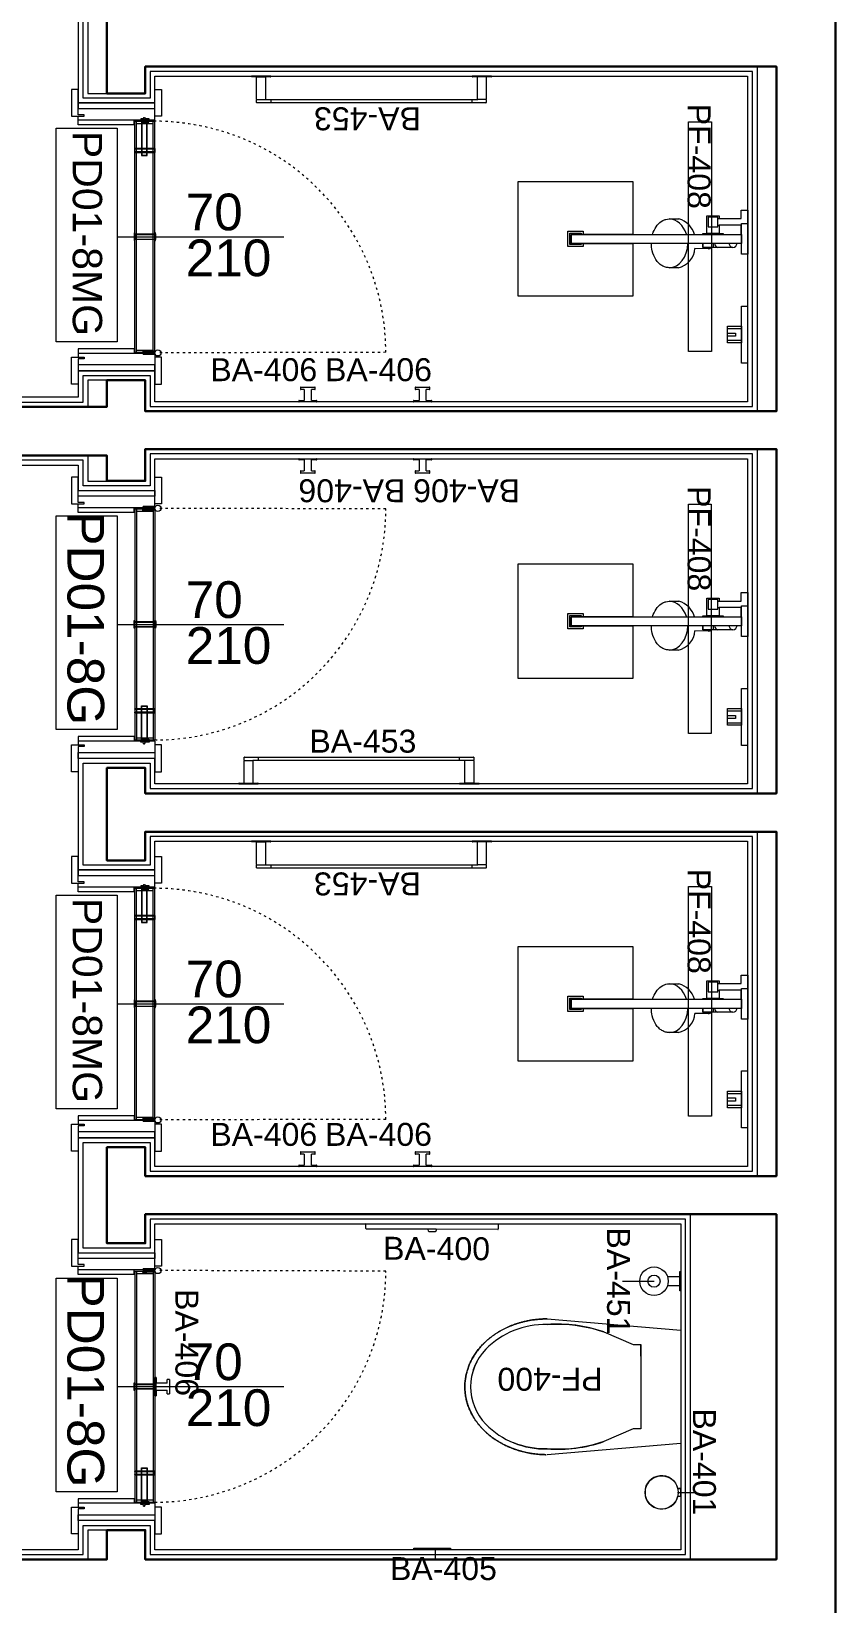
# Model space of a CAD drawing. Header units: centimetres. Extents: x 118932 to 154602, y -32682 to -23521.
# Drawn here: x 126563.4 to 126773.7, y -26417.1 to -26006.2 of the extents above; entities that cross this region are included whole.
import ezdxf

# ---------------------------------------------------------------- set-up
doc = ezdxf.new("R2010")
doc.units = ezdxf.units.CM
doc.header["$LTSCALE"] = 50
doc.header["$MEASUREMENT"] = 0
doc.linetypes.add('ACAD_ISO03W100', pattern=[30, 12, -18])
for name, color, linetype, lineweight, true_color in [('GEN_00_BL_Yazı', 7, 'Continuous', 0, 0x4f5250), ('GEN_02_TF_Islak Hacim', 7, 'Continuous', 5, 0x007cb0), ('GEN_02_TF_Kapı', 7, 'Continuous', 9, 0x4a3526), ('GEN_05_ML_Ahşap', 7, 'Continuous', 9, 0x745e3d), ('GEN_05_ML_Alçıpan_giydirme', 7, 'Continuous', 18, 0x7ebab5), ('GEN_06_GR_İnce', 7, 'Continuous', 13, 0xb0b0a9), ('KALACAK DUVARLAR', 7, 'Continuous', 30, 0x005387)]:
    doc.layers.add(name, color=color, linetype=linetype, lineweight=lineweight, true_color=true_color)
doc.styles.add('arial_1_18', font='arial.ttf', dxfattribs={"height": 0.2})
doc.styles.add('Arial_6', font='arial.ttf', dxfattribs={"height": 59.5325})

# ---------------------------------------------------------------- blocks, each defined once
blk = doc.blocks.new('KALACAK DUVARLAR LEVEL -1 E BLOK')
at = {"layer": 'KALACAK DUVARLAR', "flags": 128}
for points in [[(0, 2042.13), (0, 0)], [(-304.48, 572.61), (-190.48, 572.61), (-190.48, 580.26), (-180.48, 580.26), (-180.48, 572.61), (-15.48, 572.61), (-15.48, 662.82), (-180.48, 662.82), (-180.48, 655.26), (-190.48, 655.26), (-190.48, 680.32), (-180.48, 680.32), (-180.48, 672.82), (-15.48, 672.82), (-15.48, 762.82), (-180.48, 762.82), (-180.48, 755.32), (-190.48, 755.32), (-190.48, 779.49), (-180.48, 779.49), (-180.48, 772.82), (-15.48, 772.82), (-15.48, 862.82), (-180.48, 862.82), (-180.48, 854.49), (-190.48, 854.49), (-190.48, 861.15), (-414.48, 861.15)], [(-414.48, 873.88), (-190.48, 873.88), (-190.48, 880.82), (-180.48, 880.82), (-180.48, 872.7), (-15.48, 872.7), (-15.48, 962.82), (-180.48, 962.82), (-180.48, 955.82), (-190.48, 955.82), (-190.48, 979.14)]]:
    blk.add_lwpolyline(points, dxfattribs=at)
blk = doc.blocks.new('LEVEL -1_ ALÇIPAN DUVARLAR')
at = {"layer": 'GEN_05_ML_Alçıpan_giydirme', "elevation": 0}
for points in [[(231.1, 432.12), (231.1, 408.79), (246.1, 408.79), (246.1, 415.8), (406.1, 415.8), (406.1, 325.68), (246.1, 325.68), (246.1, 333.79), (231.1, 333.79), (231.1, 326.86), (17.1, 326.86), (17.1, 336.85), (-5.9, 336.85), (-5.9, 293.86), (17.1, 293.86), (17.1, 314.13), (231.1, 314.13), (231.1, 307.46), (246.1, 307.46), (246.1, 315.8), (406.1, 315.8), (406.1, 225.8), (246.1, 225.8), (246.1, 232.46)], [(128.35, 26.84), (229.85, 26.84), (229.85, 34.48), (247.35, 34.48), (247.35, 26.84), (387.35, 26.84), (387.35, 114.55), (247.35, 114.55), (247.35, 106.98), (229.85, 106.98), (229.85, 134.55), (247.35, 134.55), (247.35, 127.05), (404.85, 127.05), (404.85, 214.55), (247.35, 214.55), (247.35, 207.05), (229.85, 207.05), (229.85, 233.71), (247.35, 233.71), (247.35, 227.05), (404.85, 227.05), (404.85, 314.55), (247.35, 314.55), (247.35, 306.21), (229.85, 306.21), (229.85, 312.88), (18.35, 312.88)], [(18.35, 328.11), (229.85, 328.11), (229.85, 335.04), (247.35, 335.04), (247.35, 326.93), (404.85, 326.93), (404.85, 414.55), (247.35, 414.55), (247.35, 407.54), (229.85, 407.54), (229.85, 433.37)], [(228.6, 434.62), (228.6, 406.29), (248.6, 406.29), (248.6, 413.3), (403.6, 413.3), (403.6, 328.18), (248.6, 328.18), (248.6, 336.29), (228.6, 336.29), (228.6, 329.36), (19.6, 329.36)], [(19.6, 311.63), (228.6, 311.63), (228.6, 304.96), (248.6, 304.96), (248.6, 313.3), (403.6, 313.3), (403.6, 228.3), (248.6, 228.3), (248.6, 234.96), (228.6, 234.96), (228.6, 205.8), (248.6, 205.8), (248.6, 213.3), (403.6, 213.3), (403.6, 128.3), (248.6, 128.3), (248.6, 135.8), (228.6, 135.8), (228.6, 105.73), (248.6, 105.73), (248.6, 113.3), (386.1, 113.3), (386.1, 28.09), (248.6, 28.09), (248.6, 35.73), (228.6, 35.73), (228.6, 28.09), (129.6, 28.09)], [(246.1, 108.23), (246.1, 115.8), (388.6, 115.8), (388.6, 25.59), (246.1, 25.59), (246.1, 33.23), (231.1, 33.23), (231.1, 25.59), (127.1, 25.59)]]:
    blk.add_lwpolyline(points, dxfattribs=at)
blk = doc.blocks.new('Raindance shower combo - PF-408 SHOWER SYSTEM-14504339-SPA _ LEVEL 0 - REFERENCE PLAN')
at = {"layer": 'GEN_02_TF_Islak Hacim'}
for p, q in [((-24.4, 303), (-24.4, 603)), ((-24.4, 603), (275.5, 603)), ((275.5, 603), (275.5, 303)), ((105.6, 473), (145.4, 473)), ((105.6, 433), (105.6, 473)), ((110.8, 467.8), (140.3, 467.8)), ((110.8, 438.4), (110.8, 467.8)), ((113.7, 19.6), (113.7, 464.5)), ((113.7, 464.5), (137.3, 464.5)), ((113.7, 464.5), (113.7, 303)), ((137.3, 464.5), (113.7, 464.5)), ((137.3, 303), (137.3, 464.5)), ((137.3, 464.5), (137.3, 19.6)), ((140.3, 467.8), (140.3, 438.3)), ((145.4, 473), (145.4, 433)), ((113.7, 433), (105.6, 433)), ((113.7, 438.4), (110.8, 438.4)), ((140.3, 438.3), (137.3, 438.3)), ((145.4, 433), (137.3, 433)), ((113.7, 303), (-24.4, 303)), ((275.5, 303), (137.3, 303)), ((50.4, 184.6), (50.4, 208.3)), ((177.7, 208.3), (177.7, 182.8)), ((100, 106.3), (100.6, 140.9)), ((103.4, 80.9), (103.4, 119.9)), ((103.4, 119.9), (113.7, 119.9)), ((113.7, 119.9), (103.4, 119.9)), ((103.4, 119.9), (103.4, 97.5)), ((113.7, 93.7), (103.4, 93.7)), ((137.3, 119.9), (139.5, 119.9)), ((139.5, 93.7), (137.3, 93.7)), ((139.5, 119.9), (139.5, 66.9)), ((139.8, 77.5), (139.8, 109.5)), ((139.8, 109.5), (185.7, 109.5)), ((157.3, 106), (157.3, 81)), ((182.3, 106), (157.3, 106)), ((182.3, 81), (182.3, 106)), ((185.7, 109.5), (185.7, 77.4)), ((-146.3, 55.5), (-102.8, 55.5)), ((-146.3, 19.3), (-146.3, 55.5)), ((-140.4, 55.5), (-108.7, 55.5)), ((-140.4, 19.3), (-140.4, 55.5)), ((-128.5, 35.3), (-128.5, 55.5)), ((-128.5, 55.5), (-120.4, 55.5)), ((-120.4, 55.5), (-120.4, 35.3)), ((-108.7, 55.5), (-108.7, 19.3)), ((-102.8, 55.5), (-102.8, 19.3)), ((103.4, 41.5), (103.4, 80.9)), ((139.5, 66.9), (137.3, 66.9)), ((161.2, 77.5), (139.8, 77.5)), ((157.3, 81), (182.3, 81)), ((161.2, 81), (161.2, 77.4)), ((161.2, 20.1), (161.2, 77.5)), ((178.5, 81), (178.5, 77.4)), ((185.7, 77.4), (178.5, 77.4)), ((178.5, 77.4), (178.5, 20.1)), ((-198.9, 19.3), (-50, 19.3)), ((-198.9, 3), (-198.9, 19.3)), ((-102.8, 19.3), (-146.3, 19.3)), ((-108.7, 19.3), (-140.4, 19.3)), ((-120.4, 35.3), (-128.5, 35.3)), ((-50, 19.3), (-50, 3)), ((85.5, 3), (85.5, 19.6)), ((85.5, 19.6), (165.5, 19.6)), ((165.5, 3), (85.5, 3)), ((137.3, 19.6), (113.7, 19.6)), ((139.1, 19.6), (139.1, 20.1)), ((139.1, 20.1), (161.2, 20.1)), ((165.5, 19.6), (165.5, 3)), ((200.6, 3), (165.5, 3)), ((178.5, 20.1), (200.6, 20.1)), ((200.6, 20.1), (200.6, 3))]:
    blk.add_line(p, q, dxfattribs=at)
for centre, radius, start, end in [((104.2, 195.8), 55, 191.7176, 266.2824), ((123.3, 196.9), 56.2, 284.5361, 345.4324), ((112.6, 106), 12.6, 179, 223), ((115, 78), 12, 96.3941, 165.9387), ((115, 78), 12, 96.3941, 165.9387), ((114.9, 40.6), 11.5, 96.8483, 175.5844), ((115, 42.3), 11.6, 183.9666, 263.4682)]:
    blk.add_arc(centre, radius, start, end, dxfattribs=at)
for major_axis, start_param, end_param in [((63.7, 0), 3.141593, 4.706756), ((-63.7, 0), 1.950601, 3.141593)]:
    blk.add_ellipse((114, 208.3), major_axis=major_axis, ratio=0.765186, start_param=start_param, end_param=end_param, dxfattribs=at)
for points, knots in [([(50.4, 208.3), (50.4, 211.6), (51.3, 218), (55.4, 227.4), (62.1, 235.8), (74.1, 245.5), (91.7, 253), (107.1, 254.8), (113.7, 254.8)], [0, 0, 0, 0, 0.0666667, 0.1333333, 0.2, 0.2666667, 0.4, 0.4982127, 0.4982127, 0.4982127, 0.4982127]), ([(137.4, 251.6), (139.3, 251), (148.2, 248.1), (162.4, 240.1), (172.7, 227.8), (177, 216.8), (177.7, 211.2), (177.7, 208.3)], [0.6197386, 0.6197386, 0.6197386, 0.6197386, 0.65, 0.7666667, 0.8833333, 0.9416667, 1, 1, 1, 1])]:
    blk.add_open_spline(points, degree=3, knots=knots, dxfattribs=at)
at = {"layer": 'GEN_00_BL_Yazı', "insert": (478.8, 160.9, 0), "char_height": 60, "width": 331.384, "attachment_point": 7, "rotation": 180, "style": 'Arial_6'}
blk.add_mtext('PF-408', dxfattribs=at)
blk = doc.blocks.new('BA 406 HOOK')
at = {"layer": 'GEN_02_TF_Islak Hacim'}
for p, q in [((-2.38, 0), (-2.38, -0.32)), ((-2.38, 0), (2.38, 0)), ((-2.3, 0), (-2.38, 0)), ((2.38, 0), (2.3, 0)), ((2.38, -0.32), (2.38, 0)), ((-2.38, -0.32), (-2.3, -0.32)), ((-0.92, -0.32), (-2.38, -0.32)), ((-1.91, -3.19), (-1.91, -3.81)), ((-1.91, -3.19), (-0.92, -3.19)), ((-1.84, -3.19), (-1.91, -3.19)), ((-1.91, -3.81), (-1.84, -3.81)), ((1.9, -3.81), (-1.91, -3.81)), ((-0.92, -0.32), (-0.92, -3.19)), ((0.92, -3.19), (0.92, -0.32)), ((2.38, -0.32), (0.92, -0.32)), ((0.92, -3.19), (1.9, -3.19)), ((1.9, -3.19), (1.84, -3.19)), ((1.84, -3.81), (1.9, -3.81)), ((1.9, -3.81), (1.9, -3.19)), ((2.3, -0.32), (2.38, -0.32))]:
    blk.add_line(p, q, dxfattribs=at)
at = {"layer": 'GEN_00_BL_Yazı', "insert": (25.5, -11.38), "char_height": 6, "width": 26.5421, "attachment_point": 1, "rotation": 180, "style": 'Arial_6'}
blk.add_mtext('BA-406', dxfattribs=at)
blk = doc.blocks.new('Accessory-Towel_Bar-KOHLER-Composed-K-73142 _1_ - BA-453 TOWEL BAR 24_-14138606-TYPE GxL')
at = {"layer": 'GEN_02_TF_Islak Hacim', "lineweight": 13}
for p, q in [((-53278.4, -6862.5), (-52680, -6862.5)), ((-53242.4, -6862.5), (-53242.4, -6871.4)), ((-52716.1, -6871.4), (-52716.1, -6862.5)), ((-53279.2, -6870.5), (-53279.2, -6863.3)), ((-53279.2, -6929.9), (-53279.2, -6872.2)), ((-53278.4, -6871.4), (-53257.1, -6871.4)), ((-52701.3, -6871.4), (-53257.1, -6871.4)), ((-53256.3, -6872.2), (-53256.3, -6929.9)), ((-52702.1, -6929.9), (-52702.1, -6872.2)), ((-52680, -6871.4), (-52701.3, -6871.4)), ((-52679.2, -6863.3), (-52679.2, -6870.5)), ((-52679.2, -6872.2), (-52679.2, -6929.9)), ((-53293.2, -6932.7), (-53293.2, -6931.5)), ((-53293.2, -6932.7), (-53242.4, -6932.7)), ((-53292.4, -6930.7), (-53278.4, -6930.7)), ((-53278.4, -6930.7), (-53257.1, -6930.7)), ((-53257.1, -6930.7), (-53243.2, -6930.7)), ((-53242.4, -6931.5), (-53242.4, -6932.7)), ((-52716.1, -6932.7), (-52716.1, -6931.5)), ((-52716.1, -6932.7), (-52665.3, -6932.7)), ((-52715.3, -6930.7), (-52701.3, -6930.7)), ((-52680, -6930.7), (-52701.3, -6930.7)), ((-52680, -6930.7), (-52666.1, -6930.7)), ((-52665.3, -6931.5), (-52665.3, -6932.7))]:
    blk.add_line(p, q, dxfattribs=at)
for centre, radius, start, end in [((-53278.4, -6863.3), 0.82, 90, 180), ((-52680, -6863.3), 0.82, 0, 90), ((-53278.4, -6870.5), 0.814, 180, 270), ((-53278.4, -6872.2), 0.814, 90, 180), ((-53257.1, -6872.2), 0.814, 0, 90), ((-52701.3, -6872.2), 0.814, 90, 180), ((-52680, -6870.5), 0.814, 270, 0), ((-52680, -6872.2), 0.814, 0, 90), ((-53292.4, -6931.5), 0.797, 90, 180), ((-53278.4, -6929.9), 0.804, 180, 270), ((-53257.1, -6929.9), 0.804, 270, 0), ((-53243.2, -6931.5), 0.797, 0, 90), ((-52715.3, -6931.5), 0.797, 90, 180), ((-52701.3, -6929.9), 0.804, 180, 270), ((-52680, -6929.9), 0.804, 270, 0), ((-52666.1, -6931.5), 0.797, 0, 90)]:
    blk.add_arc(centre, radius, start, end, dxfattribs=at)
at = {"layer": 'GEN_00_BL_Yazı', "insert": (-53108.7, -6791.1), "char_height": 60, "width": 265.421, "attachment_point": 1, "style": 'Arial_6'}
blk.add_mtext('BA-453', dxfattribs=at)
blk = doc.blocks.new('common areas toilet pf400')
at = {"layer": 'GEN_02_TF_Islak Hacim'}
for p, q in [((0, 14.8), (34.95, 17.75)), ((0, 14.8), (34.95, 17.75)), ((0, -14.8), (0, 14.8)), ((12.45, 10.98), (20.12, 14.31)), ((12.45, 10.98), (20.12, 14.31)), ((10.45, 10.98), (12.45, 10.98)), ((10.45, -11.02), (10.45, 10.98)), ((10.45, 10.98), (12.45, 10.98)), ((10.45, -8.02), (10.45, -11.02)), ((12.45, -11.02), (10.45, -11.02)), ((12.45, -11.02), (10.45, -11.02)), ((34.95, -17.75), (0, -14.8)), ((34.95, -17.75), (0, -14.8))]:
    blk.add_line(p, q, dxfattribs=at)
at = {"layer": 'GEN_02_TF_Islak Hacim', "flags": 128}
blk.add_lwpolyline([(20.12, -14.35, 0.102893), (34.95, -16.27, 0.208147), (50.97, -9.8, 0.407287), (50.97, 9.76, 0.208147), (34.95, 16.23, 0.102893), (20.12, 14.31), (21.51, 14.77), (22.93, 15.16), (24.36, 15.5), (25.8, 15.79), (27.25, 16.01), (28.71, 16.18), (30.17, 16.29), (31.64, 16.33), (33.11, 16.33), (34.58, 16.26), (34.95, 16.23, -0.103003), (43.63, 14.66)], format="xyb", dxfattribs=at)
blk.add_lwpolyline([(34.95, -16.27), (33.48, -16.35), (32.01, -16.38), (30.55, -16.34), (29.08, -16.25), (27.62, -16.1), (26.16, -15.89), (24.72, -15.62), (23.29, -15.29), (21.87, -14.91), (20.47, -14.47), (20.12, -14.35), (12.45, -11.02), (10.45, -11.02)], dxfattribs=at)
at = {"layer": 'GEN_02_TF_Islak Hacim'}
blk.add_arc((40.95, -0.02), 14, 330.4944, 345.2869, dxfattribs=at)
blk.add_rational_spline([(34.95, -17.75), (42.82, -17.75), (49.63, -14.5), (53.57, -8.88), (57.5, -3.25), (57.5, 3.25), (53.57, 8.88), (49.63, 14.5), (42.82, 17.75), (34.95, 17.75), (36.56, 17.75), (39.77, 17.45), (44.36, 16.13), (48.47, 13.99), (51.9, 11.16), (54.48, 7.77), (56.09, 3.98), (56.45, 1.33), (56.45, 0), (56.45, -1.33), (56.09, -3.98), (54.48, -7.77), (51.9, -11.16), (48.47, -13.99), (44.36, -16.13), (39.77, -17.45), (36.56, -17.75), (34.95, -17.75)], [1, 0.910683602523, 0.910683602523, 1, 0.910683602523, 0.910683602523, 1, 0.910683602523, 0.910683602523, 1, 1, 1, 1, 1, 1, 1, 1, 1, 1, 1, 1, 1, 1, 1, 1, 1, 1, 1], degree=3, knots=[0, 0, 0, 0, 1.047198, 1.047198, 1.047198, 2.094395, 2.094395, 2.094395, 3.141593, 3.141593, 3.141593, 3.28445, 3.427307, 3.570164, 3.713021, 3.855878, 3.998736, 4.141593, 4.141593, 4.141593, 4.28445, 4.427307, 4.570164, 4.713021, 4.855878, 4.998736, 5.141593, 5.141593, 5.141593, 5.141593], dxfattribs=at)
at = {"layer": 'GEN_00_BL_Yazı', "insert": (20.45, -5.06), "char_height": 6, "width": 13.2711, "attachment_point": 7, "style": 'Arial_6'}
blk.add_mtext('PF-400', dxfattribs=at)
blk = doc.blocks.new('Toilet-Tissue-Dispenser_Bobrick_B-35883 - BA-400 Double Paper Holder-13679418-RESTROOMS _ POOL BAR - PLANS')
at = {"layer": 'GEN_02_TF_Islak Hacim'}
for p, q in [((40839.4, 11299.3), (40839.4, 11312)), ((40839.4, 11312), (41185.5, 11312)), ((41185.5, 11312), (41185.5, 11299.3)), ((41001.8, 11297.7), (40841, 11297.7)), ((41023.2, 11297.7), (41001.8, 11297.7)), ((41019.6, 11291.4), (41005.3, 11291.4)), ((41183.9, 11297.7), (41023.2, 11297.7))]:
    blk.add_line(p, q, dxfattribs=at)
for centre, radius, start, end in [((40841, 11299.3), 1.59, 180, 270), ((41001.8, 11296.8), 0.879, 90, 187.2939), ((41007, 11297.5), 6.14, 187.2939, 247.3604), ((41005.3, 11292.2), 0.8, 204.0212, 270), ((41019.6, 11292.2), 0.8, 270, 335.9788), ((41017.9, 11297.5), 6.14, 292.6396, 352.7061), ((41023.2, 11296.8), 0.879, 352.7061, 90), ((41183.9, 11299.3), 1.59, 270, 0)]:
    blk.add_arc(centre, radius, start, end, dxfattribs=at)
at = {"layer": 'GEN_00_BL_Yazı', "insert": (40884.6, 11216.8), "char_height": 60, "width": 265.421, "attachment_point": 7, "rotation": 359.924, "style": 'Arial_6'}
blk.add_mtext('BA-400', dxfattribs=at)
blk = doc.blocks.new('BA 401 toilet brush holder')
at = {"layer": 'GEN_00_BL_Yazı'}
blk.add_line((-0.01, -4.19), (-0.01, -8.64), dxfattribs=at)
at = {"layer": 'GEN_02_TF_Islak Hacim'}
for p, q in [((-1, -4.23), (-1, -5)), ((-1, -4.23), (-1, -5)), ((-1, -5), (1, -5)), ((1, -5), (-1, -5)), ((1, -5), (1, -4.23)), ((1, -4.23), (1, -5))]:
    blk.add_line(p, q, dxfattribs=at)
blk.add_circle((0, 0), 4.35, dxfattribs=at)
blk.add_arc((0, 0), 4.35, 283.2903, 256.7097, dxfattribs=at)
at = {"layer": 'GEN_00_BL_Yazı', "insert": (21.94, -14.19), "char_height": 6, "width": 26.5421, "attachment_point": 1, "rotation": 180, "style": 'Arial_6'}
blk.add_mtext('BA-401', dxfattribs=at)
blk = doc.blocks.new('BA 405 - BAG DISPANSER')
at = {"layer": 'GEN_02_TF_Islak Hacim'}
blk.add_hatch(color=256, dxfattribs=at).paths.add_polyline_path([(59602.97, -31835.91), (59602.97, -31835.47), (59593.41, -31835.47), (59593.41, -31835.91)])
at = {"layer": 'GEN_00_BL_Yazı'}
blk.add_line((59597.32, -31832.96), (59597.32, -31835.65), dxfattribs=at)
at = {"layer": 'GEN_02_TF_Islak Hacim'}
for p, q in [((59593.41, -31835.91), (59593.41, -31835.47)), ((59602.97, -31835.91), (59593.41, -31835.91)), ((59602.97, -31835.47), (59602.97, -31835.91))]:
    blk.add_line(p, q, dxfattribs=at)
at = {"layer": 'GEN_00_BL_Yazı', "insert": (59609.21, -31833.56), "char_height": 6, "width": 26.5421, "attachment_point": 1, "rotation": 180, "style": 'Arial_6'}
blk.add_mtext('BA-405', dxfattribs=at)
blk = doc.blocks.new('Accessory-Tissue_Holder-KOHLER-Composed-K-73148 - BA-451 SPARE TP-14820996-TYPE GxL')
at = {"layer": 'GEN_00_BL_Yazı'}
blk.add_line((-52678, -5376.6), (-52678.1, -5294), dxfattribs=at)
at = {"layer": 'GEN_02_TF_Islak Hacim'}
blk.add_lwpolyline([(-52653.4, -5226.7), (-52667.2, -5226.7), (-52688.8, -5226.7), (-52702.6, -5226.7, -0.414214), (-52703.4, -5225.8), (-52703.4, -5224.2), (-52652.6, -5224.2), (-52652.6, -5225.8, -0.414214)], format="xyb", close=True, dxfattribs=at)
for points in [[(-52688.8, -5226.7, 0.414214), (-52689.4, -5227.3), (-52689.4, -5258.6)], [(-52666.5, -5258.6), (-52666.5, -5227.3, 0.414214), (-52667.2, -5226.7)]]:
    blk.add_lwpolyline(points, format="xyb", dxfattribs=at)
for radius in [37.3, 15.9]:
    blk.add_circle((-52678, -5294.1), radius, dxfattribs=at)
at = {"layer": 'GEN_00_BL_Yazı', "insert": (-52538.9, -5356.8), "char_height": 60, "width": 265.421, "attachment_point": 3, "style": 'Arial_6'}
blk.add_mtext('BA-451', dxfattribs=at)
blk = doc.blocks.new('LEVEL -1 ISLAK HACİM')
for name, p, xscale, yscale, zscale, rotation in [('Accessory-Towel_Bar-KOHLER-Composed-K-73142 _1_ - BA-453 TOWEL BAR 24_-14138606-TYPE GxL', (1276.82, 1749.62, 0), 0.1000000000000001, 0.1000000000000001, 0.1000000000000001, 180), ('Raindance shower combo - PF-408 SHOWER SYSTEM-14504339-SPA _ LEVEL 0 - REFERENCE PLAN', (6673.42, 2387.77, 0), 0.1000000000000027, 0.1000000000000027, 0.1000000000000027, 90), ('Raindance shower combo - PF-408 SHOWER SYSTEM-14504339-SPA _ LEVEL 0 - REFERENCE PLAN', (6673.42, 2287.83, 0), 0.1000000000000026, 0.1000000000000026, 0.1000000000000026, 90), ('Accessory-Towel_Bar-KOHLER-Composed-K-73142 _1_ - BA-453 TOWEL BAR 24_-14138606-TYPE GxL', (1276.82, 1549.62, 0), 0.1000000000000001, 0.1000000000000001, 0.1000000000000001, 180), ('Raindance shower combo - PF-408 SHOWER SYSTEM-14504339-SPA _ LEVEL 0 - REFERENCE PLAN', (6673.42, 2187.83, 0), 0.1000000000000026, 0.1000000000000026, 0.1000000000000026, 90), ('Toilet-Tissue-Dispenser_Bobrick_B-35883 - BA-400 Double Paper Holder-13679418-RESTROOMS _ POOL BAR - PLANS', (2484.78, 1028.46, 0), 0.1, 0.1, 0.1, 359.7657049276405), ('Accessory-Tissue_Holder-KOHLER-Composed-K-73148 - BA-451 SPARE TP-14820996-TYPE GxL', (7179.22, -3139.8, 0), 0.1, 0.1, 0.1, 270.012898478092)]:
    blk.add_blockref(name, p, dxfattribs=dict(xscale=xscale, yscale=yscale, zscale=zscale, rotation=rotation))
for name, p, rotation in [('BA 406 HOOK', (6558.12, 2357.76, 0), 180), ('BA 406 HOOK', (6588.12, 2357.76, 0), 180), ('BA 406 HOOK', (6558.12, 2157.88, 0), 180), ('BA 406 HOOK', (6588.12, 2157.88, 0), 180), ('BA 406 HOOK', (6518.12, 2100.32, 0), 90), ('common areas toilet pf400', (6655.62, 2100.28, 0), 180), ('BA 401 toilet brush holder', (6650.62, 2072.68, 0), 90), ('BA 405 - BAG DISPANSER', (66188.81, -29777.8, 0), 180)]:
    blk.add_blockref(name, p, dxfattribs=dict(rotation=rotation))
for p in [(6558.12, 2342.88, 0), (6588.12, 2342.88, 0)]:
    blk.add_blockref('BA 406 HOOK', p)
at = {"xscale": 0.1, "yscale": 0.1, "zscale": 0.1}
blk.add_blockref('Accessory-Towel_Bar-KOHLER-Composed-K-73142 _1_ - BA-453 TOWEL BAR 24_-14138606-TYPE GxL', (11869.41, 2951.15, 0), dxfattribs=at)
blk = doc.blocks.new('60LIK YER SÜZGECİ')
at = {"layer": 'GEN_02_TF_Islak Hacim'}
blk.add_lwpolyline([(79589.82, -32983.56), (79589.82, -32923.56), (79595.82, -32923.56), (79595.82, -32983.56)], close=True, dxfattribs=at)
blk = doc.blocks.new('level -1 süzgeçler')
for p in [(-81967.83, 36843.84, 0), (-81967.88, 36743.96, 0), (-81967.83, 36643.96, 0)]:
    blk.add_blockref('60LIK YER SÜZGECİ', p)
blk = doc.blocks.new('PD01-8MG')
at = {"layer": 'GEN_02_TF_Kapı'}
for p, q in [((-65.5, 0), (-70, 0)), ((-65.5, 0), (-65.5, -20)), ((-4.8, 0), (-65.2, 0)), ((-65.2, -5.2), (-65.2, 0)), ((-58.07, 0), (-58.07, -5.2, 0)), ((-57.07, 0), (-57.07, -5.2, 0)), ((-35.7, 0), (-35.7, -5.2, 0)), ((-34.31, 0), (-34.31, -5.2, 0)), ((-5.1, 0.14), (-5.1, -3)), ((-4.8, 0.01), (-4.8, -3)), ((-4.8, -5.2), (-4.8, 0)), ((-4.5, 0.01), (-4.5, -3)), ((-4.5, 0), (-4.5, -20)), ((-4.5, 0), (0, 0)), ((-4.2, 0.14), (-4.2, -3)), ((-66.2, -2.73), (-65.2, -2.06)), ((-66.2, -2.99), (-66.2, -2.73)), ((-66.2, -2.99), (-65.2, -3.11)), ((-65.8, -1.47), (-65.8, -2.46)), ((-65.7, -1.47), (-65.8, -1.47)), ((-65.8, -3.04), (-65.8, -3.69)), ((-65.8, -3.69), (-65.7, -3.69)), ((-65.18, -2.6), (-65.5, -2.26)), ((-65.18, -2.6), (-65.5, -2.26)), ((-65.18, -2.6), (-65.5, -3.01)), ((-4.8, -0.4), (-65.2, -0.4)), ((-65.2, -2.06), (-65.2, -3.11)), ((-65.2, -2.54), (-65.2, -2.12)), ((-65.18, -2.54), (-65.2, -2.54)), ((-65.2, -2.55), (-65.18, -2.55)), ((-65.2, -2.65), (-65.2, -2.55)), ((-65.2, -2.65), (-65.18, -2.65)), ((-65.2, -3.08), (-65.2, -2.66)), ((-65.18, -2.66), (-65.2, -2.66)), ((-65.2, -3.11), (-65.2, -2.99)), ((-65.18, -2.1), (-64.82, -2.1)), ((-65.18, -2.54), (-65.18, -2.12)), ((-65.18, -2.12), (-64.82, -2.12)), ((-65.18, -2.45), (-65.18, -2.55)), ((-65.18, -2.45), (-65.07, -2.45)), ((-65.18, -2.65), (-65.18, -2.55)), ((-65.18, -2.65), (-65.18, -2.75)), ((-65.18, -3.08), (-65.18, -2.66)), ((-65.18, -2.75), (-65.07, -2.75)), ((-64.82, -3.08), (-65.18, -3.08)), ((-64.82, -3.1), (-65.18, -3.1)), ((-65.07, -2.12), (-65.07, -3.08)), ((-65.07, -2.45), (-65.07, -2.75)), ((-64.82, -2.12), (-64.82, -3.08)), ((-64.8, -2.12), (-64.8, -3.08)), ((-64.6, -4.8), (-64.6, -0.4)), ((-5.4, -4.8), (-5.4, -0.4)), ((-5.2, -2.12), (-5.2, -3.08)), ((-4.82, -2.1), (-5.18, -2.1)), ((-5.18, -3.1), (-4.82, -3.1)), ((-5.1, -3), (-4.8, -3)), ((-4.93, -2.12), (-4.93, -3.08)), ((-4.82, -2.45), (-4.93, -2.45)), ((-4.93, -2.45), (-4.93, -2.75)), ((-4.82, -2.75), (-4.93, -2.75)), ((-4.82, -2.6), (-4.5, -2.26)), ((-4.82, -2.6), (-4.5, -2.26)), ((-4.82, -2.45), (-4.82, -2.55)), ((-4.8, -2.55), (-4.82, -2.55)), ((-4.82, -2.65), (-4.82, -2.55)), ((-4.82, -2.6), (-4.5, -3.01)), ((-4.82, -2.65), (-4.82, -2.75)), ((-4.8, -2.65), (-4.82, -2.65)), ((-4.8, -2.54), (-4.8, -2.12)), ((-4.8, -2.65), (-4.8, -2.55)), ((-4.8, -3.08), (-4.8, -2.66)), ((-4.5, -3), (-4.2, -3)), ((-64.3, -5.4), (-65.5, -5.4)), ((-4.8, -4.8), (-65.2, -4.8)), ((-4.8, -5.2), (-65.2, -5.2)), ((-64.3, -5.4), (-64.3, -20)), ((-34.41, -5.2), (-35.6, -5.2)), ((-5.7, -5.4), (-5.7, -20)), ((-5.7, -5.4), (-4.5, -5.4)), ((-66.5, -18.5), (-66.9, -18.5)), ((-66.9, -18.5), (-66.9, -20)), ((-66.5, -20), (-66.5, -18.5)), ((-64.3, -20), (-66.5, -20)), ((-5.7, -20), (-3.5, -20)), ((-3.5, -20), (-3.5, -18.5)), ((-3.5, -18.5), (-3.1, -18.5)), ((-3.1, -18.5), (-3.1, -20)), ((-3.1, -20), (0, -20))]:
    blk.add_line(p, q, dxfattribs=at)
at = {"layer": 'GEN_02_TF_Kapı', "linetype": 'ACAD_ISO03W100', "ltscale": 0.001}
blk.add_lwpolyline([(-65.2, 0, -0.414214), (-4.8, 60.4), (-4.65, 0.8)], format="xyb", dxfattribs=at)
at = {"layer": 'GEN_02_TF_Kapı'}
for points in [[(-66.5, 0), (-73.5, 0), (-73.5, 1.75), (-66.5, 1.75)], [(-68.5, 0), (-70, 0), (-70, -20), (-68.5, -20)], [(-57.97, 0), (-58.07, 0), (-58.07, -5.2), (-57.97, -5.2)], [(-58.07, 0), (-57.97, 0), (-57.97, -5.2), (-58.07, -5.2)], [(-57.17, -5.2), (-57.97, -5.2), (-57.97, 0), (-57.17, 0)], [(-57.17, 0), (-57.07, 0), (-57.07, -5.2), (-57.17, -5.2)], [(-57.07, 0), (-57.17, 0), (-57.17, -5.2), (-57.07, -5.2)], [(-36, 0), (-34, 0), (-34, 0.2), (-34.4, 0.3), (-35.6, 0.3), (-36, 0.2)], [(-35.6, 0), (-35.7, 0), (-35.7, -5.2), (-35.6, -5.2)], [(-35.6, -5.2), (-34.4, -5.2), (-34.4, 0), (-35.6, 0)], [(-34.41, 0), (-34.31, 0), (-34.31, -5.2), (-34.41, -5.2)], [(-3.5, 0), (3.5, 0), (3.5, 1.75), (-3.5, 1.75)], [(0, 0), (-1.5, 0), (-1.5, -20), (0, -20)], [(-65.7, -3.69), (-65.5, -3.69), (-65.5, -1.47), (-65.7, -1.47)], [(-65.2, -3.47), (-65, -3.47), (-65, -1.55), (-65.2, -1.55)], [(-56.25, -1.95), (-65.1, -1.95), (-65.1, -3.47), (-56.25, -3.47)], [(-56.35, -2.05), (-65, -2.05), (-65, -3.37), (-56.35, -3.37)], [(-36.01, -5.4), (-34.01, -5.4), (-34.01, -5.2), (-36.01, -5.2)]]:
    blk.add_lwpolyline(points, close=True, dxfattribs=at)
for points in [[(-4.8, -2.54), (-4.82, -2.54), (-4.82, -2.12), (-5.18, -2.12), (-5.18, -3.08), (-4.82, -3.08), (-4.82, -2.66), (-4.8, -2.66)], [(-66.9, -20), (-73.5, -20), (-73.5, -21.75), (-66.5, -21.75), (-66.5, -20)], [(-3.1, -20), (3.5, -20), (3.5, -21.75), (-3.5, -21.75), (-3.5, -20)]]:
    blk.add_lwpolyline(points, dxfattribs=at)
blk.add_circle((-4.65, 0.8), 0.8, dxfattribs=at)
for centre, start, end in [((-65.18, -2.12), 91.5433, 178.4567), ((-65.18, -3.08), 181.5433, 268.4567), ((-64.82, -2.12), 1.5433, 88.4567), ((-64.82, -3.08), 271.5433, 358.4567), ((-5.18, -2.12), 91.5433, 178.4567), ((-5.18, -3.08), 181.5433, 268.4567), ((-4.82, -2.12), 1.5433, 88.4567), ((-4.82, -3.08), 271.5433, 358.4567)]:
    blk.add_arc(centre, 0.0206, start, end, dxfattribs=at)
at = {"layer": 'GEN_05_ML_Ahşap'}
blk.add_lwpolyline([(-35, -9.81), (-35, 33.75)], dxfattribs=at)
blk.add_lwpolyline([(-7.52, -25.81), (-63.38, -25.81), (-63.38, -9.81), (-7.52, -9.81)], close=True, dxfattribs=at)
at = {"layer": 'GEN_00_BL_Yazı', "char_height": 9.6, "attachment_point": 7, "rotation": 90, "style": 'arial_1_18'}
for s, insert in [('\\A1;210', (-24.56, 8.09)), ('\\A1;70', (-36.56, 8.07))]:
    blk.add_mtext_dynamic_manual_height_columns(s, width=2834.1518, gutter_width=1500, heights=[310.23], dxfattribs=dict(at, insert=insert))
at = {"layer": 'GEN_00_BL_Yazı', "insert": (-9.05, -21.56), "char_height": 7.68, "attachment_point": 9, "style": 'arial_1_18'}
blk.add_mtext_dynamic_manual_height_columns('\\A1;PD01-8MG', width=2267.3214, gutter_width=1200, heights=[248.19], dxfattribs=at)
blk = doc.blocks.new('PD01-8G')
at = {"layer": 'GEN_02_TF_Kapı'}
for p, q in [((4.2, 0.14), (4.2, -3)), ((4.5, 0.01), (4.5, -3)), ((4.8, 0.01), (4.8, -3)), ((5.1, 0.14), (5.1, -3)), ((34.31, 0), (34.31, -5.2, 0)), ((35.7, 0), (35.7, -5.2, 0)), ((57.07, 0), (57.07, -5.2, 0)), ((58.07, 0), (58.07, -5.2, 0)), ((65.5, 0), (65.5, -20)), ((65.5, 0), (70, 0)), ((4.5, 0), (0, 0)), ((4.5, -3), (4.2, -3)), ((4.5, 0), (4.5, -20)), ((4.82, -2.6), (4.5, -2.26)), ((4.82, -2.6), (4.5, -2.26)), ((4.82, -2.6), (4.5, -3.01)), ((4.8, 0), (65.2, 0)), ((4.8, -5.2), (4.8, 0)), ((4.8, -0.4), (65.2, -0.4)), ((4.8, -2.54), (4.8, -2.12)), ((4.8, -2.55), (4.82, -2.55)), ((4.8, -2.65), (4.8, -2.55)), ((4.8, -2.65), (4.82, -2.65)), ((4.8, -3.08), (4.8, -2.66)), ((5.1, -3), (4.8, -3)), ((4.82, -2.1), (5.18, -2.1)), ((4.82, -2.45), (4.82, -2.55)), ((4.82, -2.45), (4.93, -2.45)), ((4.82, -2.65), (4.82, -2.55)), ((4.82, -2.65), (4.82, -2.75)), ((4.82, -2.75), (4.93, -2.75)), ((5.18, -3.1), (4.82, -3.1)), ((4.93, -2.12), (4.93, -3.08)), ((4.93, -2.45), (4.93, -2.75)), ((5.2, -2.12), (5.2, -3.08)), ((5.4, -4.8), (5.4, -0.4)), ((64.6, -4.8), (64.6, -0.4)), ((64.8, -2.12), (64.8, -3.08)), ((65.18, -2.1), (64.82, -2.1)), ((64.82, -2.12), (64.82, -3.08)), ((65.18, -2.12), (64.82, -2.12)), ((64.82, -3.08), (65.18, -3.08)), ((64.82, -3.1), (65.18, -3.1)), ((65.07, -2.12), (65.07, -3.08)), ((65.18, -2.45), (65.07, -2.45)), ((65.07, -2.45), (65.07, -2.75)), ((65.18, -2.75), (65.07, -2.75)), ((65.18, -2.54), (65.18, -2.12)), ((65.18, -2.6), (65.5, -2.26)), ((65.18, -2.6), (65.5, -2.26)), ((65.18, -2.45), (65.18, -2.55)), ((65.18, -2.54), (65.2, -2.54)), ((65.2, -2.55), (65.18, -2.55)), ((65.18, -2.65), (65.18, -2.55)), ((65.18, -2.6), (65.5, -3.01)), ((65.18, -2.65), (65.18, -2.75)), ((65.2, -2.65), (65.18, -2.65)), ((65.18, -3.08), (65.18, -2.66)), ((65.18, -2.66), (65.2, -2.66)), ((65.2, -5.2), (65.2, 0)), ((65.2, -2.06), (65.2, -3.11)), ((66.2, -2.73), (65.2, -2.06)), ((65.2, -2.54), (65.2, -2.12)), ((65.2, -2.65), (65.2, -2.55)), ((65.2, -3.08), (65.2, -2.66)), ((66.2, -2.99), (65.2, -3.11)), ((65.2, -3.11), (65.2, -2.99)), ((65.7, -1.47), (65.8, -1.47)), ((65.8, -3.69), (65.7, -3.69)), ((65.8, -1.47), (65.8, -2.46)), ((65.8, -3.04), (65.8, -3.69)), ((66.2, -2.99), (66.2, -2.73)), ((5.7, -5.4), (4.5, -5.4)), ((4.8, -4.8), (65.2, -4.8)), ((4.8, -5.2), (65.2, -5.2)), ((5.7, -5.4), (5.7, -20)), ((34.41, -5.2), (35.6, -5.2)), ((64.3, -5.4), (64.3, -20)), ((64.3, -5.4), (65.5, -5.4)), ((3.1, -20), (0, -20)), ((3.5, -18.5), (3.1, -18.5)), ((3.1, -18.5), (3.1, -20)), ((3.5, -20), (3.5, -18.5)), ((5.7, -20), (3.5, -20)), ((64.3, -20), (66.5, -20)), ((66.5, -20), (66.5, -18.5)), ((66.5, -18.5), (66.9, -18.5)), ((66.9, -18.5), (66.9, -20))]:
    blk.add_line(p, q, dxfattribs=at)
at = {"layer": 'GEN_02_TF_Kapı', "linetype": 'ACAD_ISO03W100', "ltscale": 0.001}
blk.add_lwpolyline([(65.2, 0, 0.414214), (4.8, 60.4), (4.65, 0.8)], format="xyb", dxfattribs=at)
at = {"layer": 'GEN_02_TF_Kapı'}
for points in [[(3.5, 0), (-3.5, 0), (-3.5, 1.75), (3.5, 1.75)], [(36, 0), (34, 0), (34, 0.2), (34.4, 0.3), (35.6, 0.3), (36, 0.2)], [(34.41, 0), (34.31, 0), (34.31, -5.2), (34.41, -5.2)], [(35.6, -5.2), (34.4, -5.2), (34.4, 0), (35.6, 0)], [(35.6, 0), (35.7, 0), (35.7, -5.2), (35.6, -5.2)], [(57.17, 0), (57.07, 0), (57.07, -5.2), (57.17, -5.2)], [(57.07, 0), (57.17, 0), (57.17, -5.2), (57.07, -5.2)], [(57.17, -5.2), (57.97, -5.2), (57.97, 0), (57.17, 0)], [(57.97, 0), (58.07, 0), (58.07, -5.2), (57.97, -5.2)], [(58.07, 0), (57.97, 0), (57.97, -5.2), (58.07, -5.2)], [(66.5, 0), (73.5, 0), (73.5, 1.75), (66.5, 1.75)], [(68.5, 0), (70, 0), (70, -20), (68.5, -20)], [(0, 0), (1.5, 0), (1.5, -20), (0, -20)], [(56.25, -1.95), (65.1, -1.95), (65.1, -3.47), (56.25, -3.47)], [(56.35, -2.05), (65, -2.05), (65, -3.37), (56.35, -3.37)], [(65.2, -3.47), (65, -3.47), (65, -1.55), (65.2, -1.55)], [(65.7, -3.69), (65.5, -3.69), (65.5, -1.47), (65.7, -1.47)], [(36.01, -5.4), (34.01, -5.4), (34.01, -5.2), (36.01, -5.2)]]:
    blk.add_lwpolyline(points, close=True, dxfattribs=at)
for points in [[(4.8, -2.54), (4.82, -2.54), (4.82, -2.12), (5.18, -2.12), (5.18, -3.08), (4.82, -3.08), (4.82, -2.66), (4.8, -2.66)], [(3.1, -20), (-3.5, -20), (-3.5, -21.75), (3.5, -21.75), (3.5, -20)], [(66.9, -20), (73.5, -20), (73.5, -21.75), (66.5, -21.75), (66.5, -20)]]:
    blk.add_lwpolyline(points, dxfattribs=at)
blk.add_circle((4.65, 0.8), 0.8, dxfattribs=at)
for centre, start, end in [((4.82, -2.12), 91.5433, 178.4567), ((4.82, -3.08), 181.5433, 268.4567), ((5.18, -2.12), 1.5433, 88.4567), ((5.18, -3.08), 271.5433, 358.4567), ((64.82, -2.12), 91.5433, 178.4567), ((64.82, -3.08), 181.5433, 268.4567), ((65.18, -2.12), 1.5433, 88.4567), ((65.18, -3.08), 271.5433, 358.4567)]:
    blk.add_arc(centre, 0.0206, start, end, dxfattribs=at)
at = {"layer": 'GEN_05_ML_Ahşap'}
blk.add_lwpolyline([(35, -9.81), (35, 33.75)], dxfattribs=at)
blk.add_lwpolyline([(62.48, -25.81), (6.62, -25.81), (6.62, -9.81), (62.48, -9.81)], close=True, dxfattribs=at)
at = {"layer": 'GEN_00_BL_Yazı', "char_height": 9.6, "attachment_point": 7, "rotation": 90, "style": 'arial_1_18'}
for s, insert in [('\\A1;210', (45.44, 8.09)), ('\\A1;70', (33.44, 8.07))]:
    blk.add_mtext_dynamic_manual_height_columns(s, width=2834.1518, gutter_width=1500, heights=[310.23], dxfattribs=dict(at, insert=insert))
at = {"layer": 'GEN_00_BL_Yazı', "insert": (61.32, -22.98), "char_height": 9.6, "attachment_point": 9, "style": 'arial_1_18'}
blk.add_mtext_dynamic_manual_height_columns('\\A1;PD01-8G', width=2834.1518, gutter_width=1500, heights=[310.23], dxfattribs=at)
blk = doc.blocks.new('LEVEL -1 KAPILAR')
at = {"rotation": 270}
for name, p in [('PD01-8MG', (-1221.84, 2393.83, 0)), ('PD01-8G', (-1221.84, 2362.5, 0)), ('PD01-8MG', (-1221.84, 2193.34, 0)), ('PD01-8G', (-1221.84, 2163.27, 0))]:
    blk.add_blockref(name, p, dxfattribs=at)
blk = doc.blocks.new('LEVEL 1 ALCIPAN DUVAR')
at = {"layer": 'GEN_05_ML_Alçıpan_giydirme', "elevation": 0}
blk.add_lwpolyline([(-24120.71, 162.4), (-24120.71, 162.4), (-24120.71, 169.89), (-23960.71, 169.89), (-23960.71, 79.9), (-24120.71, 79.9), (-24120.71, 87.4)], dxfattribs=at)

msp = doc.modelspace()

# ---------------------------------------------------------------- block references
for name, p in [('KALACAK DUVARLAR LEVEL -1 E BLOK', (126773.67, -26978.19, 0)), ('LEVEL -1_ ALÇIPAN DUVARLAR', (126347.09, -26431.17))]:
    msp.add_blockref(name, p)

# ---------------------------------------------------------------- next in the draw order: block references
at = {"color": 1}
msp.add_blockref('LEVEL -1 ISLAK HACİM', (120077.58, -28460.75, 0), dxfattribs=at)

# ---------------------------------------------------------------- next in the draw order: block references
msp.add_blockref('level -1 süzgeçler', (129113.25, -29950.13, 0))
at = {"layer": 'GEN_06_GR_İnce'}
msp.add_blockref('LEVEL -1 KAPILAR', (127817.53, -28488.7), dxfattribs=at)
at = {"layer": 'KALACAK DUVARLAR'}
msp.add_blockref('LEVEL 1 ALCIPAN DUVAR', (150713.9, -26385.26), dxfattribs=at)

doc.saveas('drawing.dxf')
